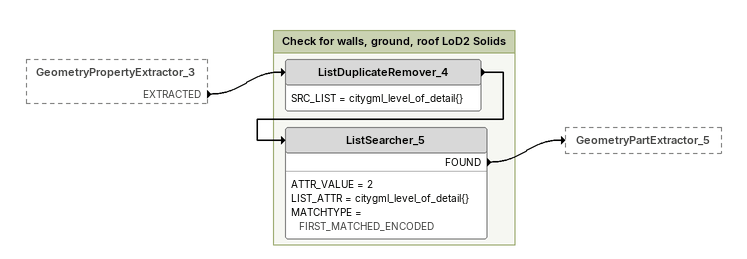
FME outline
GeometryPropertyExtractor_3 [outside]
    EXTRACTED -> ListDuplicateRemover_4

Bookmark: Check for walls, ground, roof LoD2 Solids
ListDuplicateRemover_4
    SRC_LIST = citygml_level_of_detail{}
    -> ListSearcher_5
ListSearcher_5
    ATTR_VALUE = 2
    LIST_ATTR = citygml_level_of_detail{}
    MATCHTYPE = FIRST_MATCHED_ENCODED
    FOUND -> GeometryPartExtractor_5
